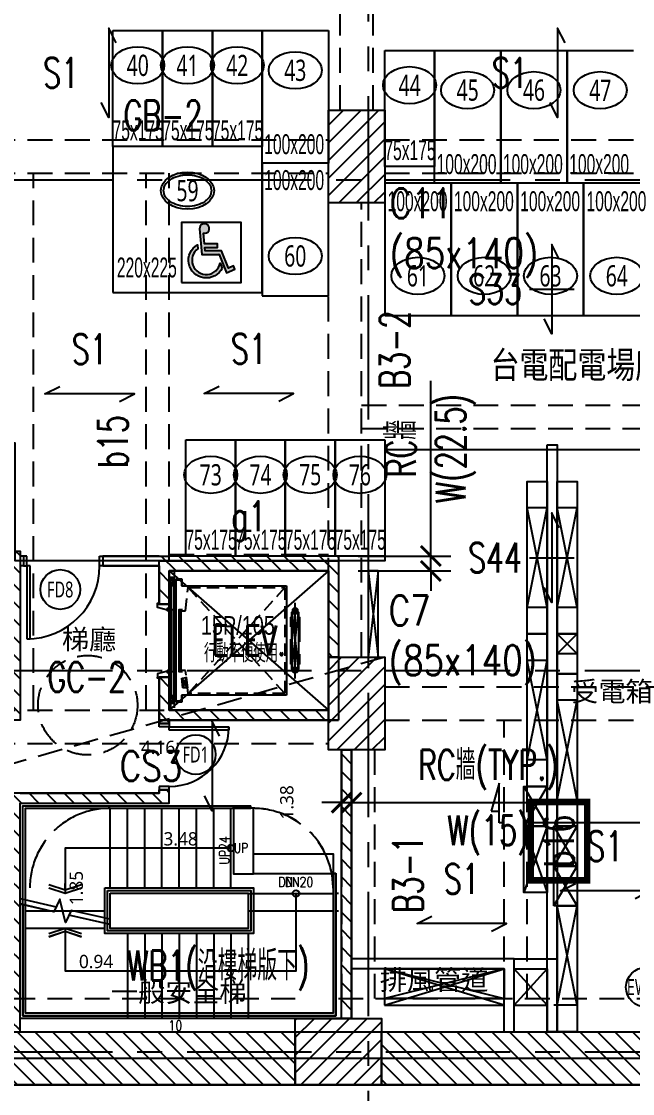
# Model space of a CAD drawing. Header units: millimetres. Extents: x -3377 to 119122, y -22007 to 15479.
# Drawn here: x 29222 to 30144, y 4811 to 6428 of the extents above; entities that cross this region are included whole.
import ezdxf
from ezdxf.enums import TextEntityAlignment as Align

# ---------------------------------------------------------------- set-up
doc = ezdxf.new("R2010")
doc.units = ezdxf.units.MM
doc.header["$LTSCALE"] = 150
doc.header["$MEASUREMENT"] = 0
for name, pattern in [('CENTER', [2, 1.25, -0.25, 0.25, -0.25]), ('CONTINOUS', [0]), ('DIVIDE2', [15.875, 6.35, -3.175, 0, -3.175, 0, -3.175]), ('DOT', [0.25, 0, -0.25]), ('HIDDEN', [0.375, 0.25, -0.125]), ('HIDDEN2', [0.1875, 0.125, -0.0625]), ('HIDDENX2', [0.75, 0.5, -0.25]), ('PHANTOM2', [31.75, 15.875, -3.175, 3.175, -3.175, 3.175, -3.175])]:
    doc.linetypes.add(name, pattern=pattern)
doc.layers.get('0').update_dxf_attribs({"plot": 0})
for name, color, linetype, plot in [('AREA', 3, 'Continuous', False), ('OPEN-TAG', 4, 'Continuous', False), ('S-ARCH', 252, 'Continuous', False), ('機電', 11, 'Continuous', False)]:
    doc.layers.add(name, color=color, linetype=linetype, plot=plot)
for name, color, linetype in [('BEAM', 251, 'DOT'), ('CENTER', 1, 'CENTER'), ('COL', 1, 'Continuous'), ('DIM1', 7, 'Continuous'), ('E-TXT', 7, 'Continuous'), ('HIDDEN', 2, 'HIDDEN'), ('OPEN', 4, 'Continuous'), ('OTHER', 4, 'Continuous'), ('PARK', 4, 'Continuous'), ('PARK-MOT', 5, 'Continuous'), ('S-COL', 7, 'Continuous'), ('S-COLB', 4, 'HIDDEN'), ('S-CONC', 7, 'Continuous'), ('S-CONCWALL', 30, 'Continuous'), ('S-DIM', 2, 'Continuous'), ('S-GRID', 1, 'CENTER'), ('S-HATCH-COL', 13, 'Continuous'), ('S-HATCH-CONC', 124, 'Continuous'), ('S-HATCH-CONCWALL', 161, 'Continuous'), ('S-OPEN', 13, 'Continuous'), ('S-RCBMB', 3, 'HIDDEN'), ('S-RCBMG', 2, 'HIDDEN'), ('S-SLAB', 5, 'Continuous'), ('S-SLABT', 2, 'Continuous'), ('S-STAIR', 1, 'Continuous'), ('S-TEXT', 2, 'Continuous'), ('S-TEXTB', 3, 'Continuous'), ('S-TEXTC', 3, 'Continuous'), ('S-TEXTG', 2, 'Continuous'), ('STAIR', 4, 'Continuous'), ('STAIR3', 7, 'Continuous'), ('SYM', 3, 'Continuous'), ('TEXT', 2, 'Continuous'), ('WALL', 2, 'Continuous'), ('標註', 2, 'Continuous')]:
    doc.layers.add(name, color=color, linetype=linetype)
doc.layers.add('S-CLOUD_2022-0711', color=10, linetype='Continuous', lineweight=0)
doc.layers.add('text-3', color=3, linetype='Continuous', lineweight=13)
doc.styles.add('3E', font='simplex.shx', dxfattribs={"width": 0.8, "height": 45, "bigfont": 'dayus.shx'})
doc.styles.add('C1', font='', dxfattribs={"bigfont": 'japanese.shx'})
doc.styles.add('CHINA', font='romans.shx', dxfattribs={"width": 0.8, "bigfont": 'china.shx'})
doc.styles.add('CHINESET', font='c2.shx', dxfattribs={"bigfont": 'china.shx'})
doc.styles.add('CS4', font='romans.shx', dxfattribs={"width": 0.7, "height": 45, "bigfont": 'lsp.shx'})
doc.styles.add('HH', font='')
doc.styles.add('新細明體', font='')
doc.styles.get('C1').set_extended_font_data('微軟正黑體')
doc.styles.get('HH').set_extended_font_data('Microsoft JhengHei')
doc.styles.get('新細明體').set_extended_font_data('PMingLiU')
doc.dimstyles.new('DIM150', dxfattribs={"dimscale": 15, "dimtxt": 3, "dimasz": 2, "dimexe": 2, "dimexo": 2, "dimgap": 1, "dimtad": 1, "dimdec": 1, "dimdsep": 46, "dimtxsty": 'CS4', "dimblk1": 'ARCHTICK', "dimblk2": 'ARCHTICK', "dimsah": 1, "dimcen": 2, "dimdle": 2, "dimadec": 0, "dimazin": 0, "dimtfac": 1, "dimtdec": 1, "dimtmove": 0, "dimatfit": 3, "dimldrblk": 'TAA', "dimfxl": 0, "dimtolj": 1, "dimarcsym": 0})

# ---------------------------------------------------------------- blocks, each defined once
blk = doc.blocks.new('LINE')
at = {"layer": 'S-GRID'}
for points in [[(-6585.87, -244.9), (-6585.87, -3085.91)], [(-11059.11, -1570.91), (-4810.87, -1570.91)], [(-11059.11, -2310.91), (-4810.87, -2310.91)], [(-11059.11, -2885.91), (-4810.87, -2885.91)]]:
    blk.add_lwpolyline(points, dxfattribs=at)
blk = doc.blocks.new('CONC')
for points in [[(-7350.9, -2855.9), (-6695.9, -2855.9), (-6695.9, -2935.9), (-7350.9, -2935.9)], [(-6565.9, -2855.9), (-5610.9, -2855.9), (-5610.9, -2935.9), (-6565.9, -2935.9)]]:
    blk.add_lwpolyline(points, close=True)
blk = doc.blocks.new('WALL(B1F)')
for points in [[(-7395.9, -2290.9), (-7395.9, -2130.9), (-7110.9, -2130.9), (-7110.9, -2385.9), (-7380.9, -2385.9), (-7380.9, -2370.9), (-7125.9, -2370.9), (-7125.9, -2145.9), (-7380.9, -2145.9), (-7380.9, -2290.9), (-7395.9, -2290.9)], [(-6645.9, -2290.9), (-6645.9, -2160.9), (-6885.9, -2160.9), (-6885.9, -2210.9), (-6900.9, -2210.9), (-6900.9, -2145.9), (-6630.9, -2145.9), (-6630.9, -2290.9), (-6645.9, -2290.9)], [(-6645.9, -2385.9), (-6885.9, -2385.9), (-6885.9, -2390.9), (-6900.9, -2390.9), (-6900.9, -2320.9), (-6885.9, -2320.9), (-6885.9, -2370.9), (-6645.9, -2370.9), (-6645.9, -2385.9)], [(-6885.9, -2490.9), (-6900.9, -2490.9), (-6900.9, -2495.9), (-7125.9, -2495.9), (-7125.9, -2855.9), (-7110.9, -2855.9), (-7110.9, -2510.9), (-6885.9, -2510.9), (-6885.9, -2490.9)]]:
    blk.add_lwpolyline(points)
blk.add_lwpolyline([(-6610.9, -2835.9), (-6625.9, -2835.9), (-6625.9, -2430.9), (-6610.9, -2430.9)], close=True)
blk = doc.blocks.new('_ARCHTICK')
at = {"color": 0, "linetype": 'ByBlock', "const_width": 0.15}
blk.add_lwpolyline([(-0.5, -0.5), (0.5, 0.5)], dxfattribs=at)
blk = doc.blocks.new('*D119')
at = {"layer": 'DEFPOINTS', "color": 0, "transparency": 16777216}
for p in [(29700.3, 5621.7), (29839.8, 5621.7), (29700.3, 5599.2)]:
    blk.add_point(p, dxfattribs=at)
at = {"layer": 'S-DIM', "color": 0, "lineweight": -2, "transparency": 16777216}
for p, q in [((29839.8, 5621.7), (29839.8, 5885.7)), ((29730.3, 5621.7), (29869.8, 5621.7)), ((29839.8, 5599.2), (29839.8, 5621.7)), ((29730.3, 5599.2), (29869.8, 5599.2)), ((29839.8, 5599.2), (29839.8, 5569.2))]:
    blk.add_line(p, q, dxfattribs=at)
at = {"layer": 'S-DIM', "color": 0, "lineweight": -2, "transparency": 16777216, "xscale": 30, "yscale": 30, "zscale": 30}
for p, rotation in [((29839.8, 5621.7), 270), ((29839.8, 5599.2), 90)]:
    blk.add_blockref('_ARCHTICK', p, dxfattribs=dict(at, rotation=rotation))
at = {"layer": 'S-DIM', "color": 0, "transparency": 16777216, "insert": (29839.8, 5783.7), "char_height": 45, "attachment_point": 5, "rotation": 90, "style": 'CS4'}
blk.add_mtext('\\A1;RC牆\\PW(22.5)', dxfattribs=at)
blk = doc.blocks.new('TAA')
at = {"linetype": 'Continuous'}
blk.add_line((0, 0), (-1.663, 0), dxfattribs=at)
blk.add_solid([(-1.5, -0.25), (-1.5, 0.25), (0, 0)], dxfattribs=at)
blk = doc.blocks.new('*D121')
at = {"layer": 'DEFPOINTS', "color": 0, "transparency": 16777216}
for p in [(29705.3, 5329.2), (29720.3, 5329.2), (29720.3, 5249.9)]:
    blk.add_point(p, dxfattribs=at)
at = {"layer": 'S-DIM', "color": 0, "lineweight": -2, "transparency": 16777216}
for p, q in [((29705.3, 5299.2), (29705.3, 5219.9)), ((29720.3, 5299.2), (29720.3, 5219.9)), ((29705.3, 5249.9), (29675.3, 5249.9)), ((29705.3, 5249.9), (29720.3, 5249.9)), ((29720.3, 5249.9), (30056.6, 5249.9))]:
    blk.add_line(p, q, dxfattribs=at)
at = {"layer": 'S-DIM', "color": 0, "lineweight": -2, "transparency": 16777216, "xscale": 30, "yscale": 30, "zscale": 30}
blk.add_blockref('_ARCHTICK', (29705.3, 5249.9), dxfattribs=at)
at = {"layer": 'S-DIM', "color": 0, "lineweight": -2, "transparency": 16777216, "xscale": 30, "yscale": 30, "zscale": 30, "rotation": 180}
blk.add_blockref('_ARCHTICK', (29720.3, 5249.9), dxfattribs=at)
at = {"layer": 'S-DIM', "color": 0, "transparency": 16777216, "char_height": 45, "attachment_point": 5, "style": 'CS4'}
for s, insert in [('\\A1;RC牆(TYP.)', (29926.7, 5299.2)), ('\\A1;W(15)', (29926.7, 5200.6))]:
    blk.add_mtext(s, dxfattribs=dict(at, insert=insert))
blk = doc.blocks.new('COL(B1F)')
for points in [[(-6645.9, -1465.9), (-6560.9, -1465.9), (-6560.9, -1605.9), (-6645.9, -1605.9)], [(-6645.9, -2290.9), (-6560.9, -2290.9), (-6560.9, -2430.9), (-6645.9, -2430.9)], [(-6695.9, -2835.9), (-6565.9, -2835.9), (-6565.9, -2935.9), (-6695.9, -2935.9)]]:
    blk.add_lwpolyline(points, close=True)
blk = doc.blocks.new('COL(B4F-B2F)')
for points in [[(-6645.9, -1465.9), (-6560.9, -1465.9), (-6560.9, -1605.9), (-6645.9, -1605.9)], [(-6645.9, -2290.9), (-6560.9, -2290.9), (-6560.9, -2430.9), (-6645.9, -2430.9)], [(-6695.9, -2835.9), (-6565.9, -2835.9), (-6565.9, -2935.9), (-6695.9, -2935.9)]]:
    blk.add_lwpolyline(points, close=True)
blk = doc.blocks.new('DwFm')
at = {"layer": 'DEFPOINTS', "color": 252, "linetype": 'HIDDEN'}
blk.add_lwpolyline([(-6560.9, -2290.9), (-12110.4, -3880.1)], dxfattribs=at)
blk = doc.blocks.new('A$C0BB450A7')
at = {"layer": 'PARK-MOT'}
h = blk.add_hatch(color=252, dxfattribs=at)
h.paths.add_polyline_path([(-279.213, 645.836), (-279.2, 645.693), (-275.715, 607.356), (-250.036, 607.356), (-249.856, 607.356), (-249.79, 607.189), (-238.783, 579.509), (-226.068, 584.958), (-228.025, 589.88), (-235.872, 586.517), (-246.264, 612.65), (-270.88, 612.65), (-271.361, 617.944), (-252.416, 617.944), (-252.416, 623.238), (-271.843, 623.238), (-273.298, 639.244, 2.96527925)])
h.paths.add_polyline_path([(-282.354, 621.913, 1.35764555), (-245.103, 586.807), (-248.097, 594.335, -1.46380793), (-281.814, 615.978)])
at = {"color": 252, "ltscale": 10}
for p, q in [((-323.15, 108.003), (-323.15, 120.003)), ((-323.15, -57.997), (-323.15, -79.997))]:
    blk.add_line(p, q, dxfattribs=at)
at = {"color": 252, "linetype": 'HIDDEN2'}
for p, q in [((-150.5, 105.003), (-296.5, -54.997)), ((-150.5, -54.997), (-296.5, 105.003))]:
    blk.add_line(p, q, dxfattribs=at)
at = {"color": 252}
for p, q in [((-0.133, -469.997), (-0.133, -524.997)), ((-0.133, -524.997), (180, -469.997)), ((180, -524.997), (-0.133, -469.997)), ((245, -524.997), (194.999, -469.997)), ((194.999, -524.997), (245, -469.997)), ((-0.133, -524.997), (180, -524.997)), ((194.999, -524.997), (245, -524.997)), ((-60, -544.997), (-550, -544.997))]:
    blk.add_line(p, q, dxfattribs=at)
at = {"color": 252, "linetype": 'DIVIDE2'}
for points in [[(-323.97, -25.19), (-323.97, -67.497), (-317.97, -67.497), (-317.97, 117.503), (-323.97, 117.503), (-323.97, 75.196)], [(-305.9, -57.497), (-305.9, -67.897), (-314.5, -67.897), (-314.5, 117.903), (-305.9, 117.903), (-305.9, 107.503)]]:
    blk.add_lwpolyline(points, dxfattribs=at)
at = {"color": 252, "ltscale": 10}
for points in [[(-319.47, 108.003), (-319.47, 120.003), (-323.47, 120.003), (-323.47, 108.003)], [(-307, -21.497), (-307, 71.503), (-310.8, 71.503), (-310.8, -21.497)], [(-319.47, -57.997), (-319.47, -69.997), (-323.47, -69.997), (-323.47, -57.997)]]:
    blk.add_lwpolyline(points, close=True, dxfattribs=at)
at = {"color": 252, "linetype": 'PHANTOM2'}
blk.add_lwpolyline([(-314.5, 25.003), (-314.5, 116.503), (-306.5, 116.503), (-306.5, 107.503), (-148, 107.503), (-148, -57.497), (-306.5, -57.497), (-306.5, -66.497), (-314.5, -66.497), (-314.5, 25.003)], dxfattribs=at)
blk.add_lwpolyline([(-317.5, -62.497), (-317.5, 112.503), (-322.8, 112.503), (-322.8, -62.497)], close=True, dxfattribs=at)
at = {"color": 252, "linetype": 'HIDDEN2'}
for points in [[(-306.5, 73.003), (-306.5, 70.003), (-300.5, 70.003), (-296.5, 105.003), (-150.5, 105.003), (-150.5, -54.997), (-296.5, -54.997), (-300.5, -19.997), (-306.5, -19.997), (-306.5, -22.997)], [(-304.544, -46.386), (-298.084, -45.665), (-306.209, -31.479), (-298.084, -45.665), (-304.544, -46.386), (-306.209, -31.479), (-299.749, -30.757), (-298.084, -45.665), (-299.749, -30.757), (-304.544, -46.386)], [(-299.749, -30.757), (-299.833, -30.012), (-299.336, -29.957), (-297.504, -46.355), (-298.001, -46.41), (-298.084, -45.665)]]:
    blk.add_lwpolyline(points, dxfattribs=at)
at = {"color": 252, "ltscale": 10}
for points in [[(-325, 81.503), (-325, 80.003), (-323.8, 74.403), (-322.8, 74.403), (-322.8, 70.003), (-327.8, 70.003), (-327.8, 73.903), (-327.8, 71.003), (-343, 75.003), (-343, 81.503), (-343, 80.003), (-340, 80.003), (-340, 81.503), (-340, 80.003), (-325, 80.003)], [(-317.2, 25.003), (-317.2, 26.803), (-318.3, 26.803), (-318.3, 71.503), (-322.3, 71.503), (-322.3, -21.497), (-318.3, -21.497), (-318.3, 23.203), (-317.2, 23.203), (-317.2, 25.003)], [(-130, 68.003), (-140, 68.003), (-130, -17.997), (-140, 68.003), (-130, 68.003), (-130, -17.997), (-140, -17.997), (-140, 68.003), (-140, -17.997), (-130, 68.003)], [(-325, -31.497), (-325, -29.997), (-323.8, -24.397), (-322.8, -24.397), (-322.8, -19.997), (-327.8, -19.997), (-327.8, -23.897), (-327.8, -20.997), (-343, -24.997), (-343, -31.497), (-343, -29.997), (-340, -29.997), (-340, -31.497), (-340, -29.997), (-325, -29.997)]]:
    blk.add_lwpolyline(points, dxfattribs=at)
for points in [[(-139, 68.453), (-131, 68.453), (-131, 71.803), (-132.5, 73.303), (-133.9, 73.303), (-133.9, 69.703, -0.41421356), (-134.1, 69.503), (-135.9, 69.503, -0.41421356), (-136.1, 69.703), (-136.1, 73.303), (-137.5, 73.303), (-139, 71.803), (-139, 68.003), (-131, 68.003), (-131, 68.453)], [(-139, -18.447), (-131, -18.447), (-131, -21.797), (-132.5, -23.297), (-133.9, -23.297), (-133.9, -19.697, 0.41421356), (-134.1, -19.497), (-135.9, -19.497, 0.41421356), (-136.1, -19.697), (-136.1, -23.297), (-137.5, -23.297), (-139, -21.797), (-139, -17.997), (-131, -17.997), (-131, -18.447)]]:
    blk.add_lwpolyline(points, format="xyb", dxfattribs=at)
for centre in [(-321.67, 116.503), (-321.67, 116.503), (-321.67, 111.503), (-321.67, 111.503), (-321.67, -61.497), (-321.67, -61.497), (-321.67, -66.497), (-321.67, -66.497)]:
    blk.add_circle(centre, 0.425, dxfattribs=at)
at = {"color": 252, "linetype": 'HIDDENX2'}
for centre, radius, start, end in [((-415.286, -347.989), 120, 89.386051, 179.89345), ((-198.547, -348.543), 120.547, 359.955583, 89.739857)]:
    blk.add_arc(centre, radius, start, end, dxfattribs=at)
at = {"layer": 'AREA', "color": 252}
blk.add_lwpolyline([(-910, 1305.003), (-2160.23, 1305.003, 1.44432555), (-2878.352, -604.997), (-1801.214, -604.997), (1040, -604.997), (1040, 70.003), (1560, 70.003), (1560, 710.003), (1040, 710.003), (1040, 1305.003), (5, 1305.003), (5, 1335.003), (-910, 1335.003)], format="xyb", close=True, dxfattribs=at)
blk.add_lwpolyline([(1560, 357.503), (977.5, 357.503), (977.5, 312.503), (450, 312.503), (0, 312.503), (0, 152.503), (0, 145.003), (-557.5, 145.003), (-557.5, 322.503), (-1197.5, 322.503), (-1197.5, -132.497), (-1385.5, -132.497), (-1385.5, -604.997), (1040, -604.997), (1040, 70.003), (1560, 70.003)], close=True, dxfattribs=at)
at = {"layer": 'BEAM', "color": 252, "linetype": 'HIDDEN'}
blk.add_line((-317.5, 130.003), (-317.5, -79.997), dxfattribs=at)
at = {"layer": 'CENTER', "color": 252}
blk.add_line((-135, -32.074), (-135, 82.08), dxfattribs=at)
at = {"layer": 'COL', "color": 252}
for points in [[(-85, 825.003), (0, 825.003), (0, 685.003), (-85, 685.003)], [(-85, 0), (0, 0), (0, -139.997), (-85, -139.997)], [(-135, -544.997), (-5, -544.997), (-5, -644.997), (-135, -644.997)]]:
    blk.add_lwpolyline(points, close=True, dxfattribs=at)
at = {"layer": 'DIM1', "color": 252, "linetype": 'HIDDEN'}
blk.add_circle((-447.982, -72.544), 75, dxfattribs=at)
at = {"layer": 'HIDDEN', "color": 252}
blk.add_lwpolyline([(-128.5, 60.503), (-128.5, -10.497, -0.41421356), (-129, -10.997), (-130.448, -10.997, 0.38531359), (-130.945, -11.447), (-131.405, -16.047, -0.38531359), (-131.902, -16.497), (-138.098, -16.497, -0.38531359), (-138.595, -16.047), (-139.055, -11.447, 0.38531359), (-139.552, -10.997), (-141, -10.997, -0.41421356), (-141.5, -10.497), (-141.5, 60.503, -0.41421356), (-141, 61.003), (-139.552, 61.003, 0.38531359), (-139.055, 61.453), (-138.595, 66.053, -0.38531359), (-138.098, 66.503), (-131.902, 66.503, -0.38531359), (-131.405, 66.053), (-130.945, 61.453, 0.38531359), (-130.448, 61.003), (-129, 61.003, -0.41421356), (-128.5, 60.503, -1)], format="xyb", dxfattribs=at)
at = {"layer": 'OPEN', "color": 252, "linetype": 'Continuous'}
for p, q in [((-540, 152.503), (-545, 152.503)), ((-540, 137.503), (-540, 152.503)), ((-430, 137.503), (-430, 152.503)), ((-430, 152.503), (-425, 152.503)), ((-545, 137.503), (-540, 137.503)), ((-540, 137.503), (-540, 27.503)), ((-535, 137.503), (-540, 137.503)), ((-535, 27.503), (-535, 137.503)), ((-425, 137.503), (-430, 137.503)), ((-540, 27.503), (-535, 27.503)), ((-340, -104.997), (-340, -99.997)), ((-325, -104.997), (-340, -104.997)), ((-325, -99.997), (-325, -104.997)), ((-325, -104.997), (-235, -104.997)), ((-325, -109.997), (-325, -104.997)), ((-235, -109.997), (-325, -109.997)), ((-235, -104.997), (-235, -109.997)), ((-325, -194.997), (-340, -194.997)), ((-340, -194.997), (-340, -199.997)), ((-325, -199.997), (-325, -194.997))]:
    blk.add_line(p, q, dxfattribs=at)
for centre, radius in [((-540, 137.503), 110), ((-325, -104.997), 90)]:
    blk.add_arc(centre, radius, 270, 0, dxfattribs=at)
at = {"layer": 'OPEN-TAG', "color": 252}
for centre in [(-489.419, 101.995), (-285.048, -146.928), (393.823, -497.816)]:
    blk.add_circle(centre, 30, dxfattribs=at)
at = {"layer": 'OTHER', "color": 252}
for p, q in [((-550, -363.797), (-495.499, -376.744)), ((-414, -403.349), (-476.386, -389.262))]:
    blk.add_line(p, q, dxfattribs=at)
blk.add_lwpolyline([(-414, -395.148), (-472.868, -381.854), (-481.663, -400.372), (-490.222, -364.994), (-499.017, -384.151), (-550, -371.999)], dxfattribs=at)
at = {"layer": 'PARK', "color": 252, "linetype": 'Continuous'}
for p, q in [((-410, 945.003), (-335, 945.003)), ((-410, 770.003), (-410, 945.003)), ((-335, 945.003), (-335, 770.003)), ((-335, 945.003), (-260, 945.003)), ((-335, 770.003), (-335, 945.003)), ((-260, 945.003), (-260, 770.003)), ((-260, 945.003), (-185, 945.003)), ((-260, 770.003), (-260, 945.003)), ((-185, 945.003), (-185, 770.003)), ((-185, 945.003), (-85, 945.003)), ((-185, 745.003), (-185, 945.003)), ((-85, 945.003), (-85, 745.003)), ((0, 915.003), (75, 915.003)), ((0, 740.003), (0, 915.003)), ((75, 915.003), (75, 740.003)), ((75, 915.003), (175, 915.003)), ((75, 715.003), (75, 915.003)), ((175, 915.003), (275, 915.003)), ((175, 715.003), (175, 915.003)), ((175, 915.003), (175, 715.003)), ((275, 915.003), (275, 715.003)), ((275, 915.003), (375, 915.003)), ((275, 715.003), (275, 915.003)), ((-335, 770.003), (-410, 770.003)), ((-260, 770.003), (-335, 770.003)), ((-185, 770.003), (-260, 770.003)), ((-85, 745.003), (-185, 745.003)), ((-185, 745.003), (-185, 545.003)), ((-85, 745.003), (-185, 745.003)), ((-85, 545.003), (-85, 745.003)), ((75, 740.003), (0, 740.003)), ((100, 715.003), (0, 715.003)), ((0, 715.003), (0, 515.003)), ((175, 715.003), (75, 715.003)), ((100, 515.003), (100, 715.003)), ((200, 715.003), (100, 715.003)), ((100, 715.003), (100, 515.003)), ((275, 715.003), (175, 715.003)), ((300, 715.003), (200, 715.003)), ((200, 715.003), (200, 515.003)), ((200, 515.003), (200, 715.003)), ((375, 715.003), (275, 715.003)), ((300, 515.003), (300, 715.003)), ((400, 715.003), (300, 715.003)), ((300, 715.003), (300, 515.003)), ((-185, 545.003), (-85, 545.003)), ((0, 515.003), (100, 515.003)), ((100, 515.003), (200, 515.003)), ((200, 515.003), (300, 515.003)), ((300, 515.003), (400, 515.003)), ((-300, 327.503), (-225, 327.503)), ((-300, 152.503), (-300, 327.503)), ((-225, 327.503), (-225, 152.503)), ((-225, 327.503), (-150, 327.503)), ((-225, 152.503), (-225, 327.503)), ((-150, 327.503), (-75, 327.503)), ((-150, 152.503), (-150, 327.503)), ((-150, 327.503), (-150, 152.503)), ((-75, 327.503), (-75, 152.503)), ((-75, 327.503), (0, 327.503)), ((-75, 152.503), (-75, 327.503)), ((0, 327.503), (0, 152.503)), ((-225, 152.503), (-300, 152.503)), ((-150, 152.503), (-225, 152.503)), ((-75, 152.503), (-150, 152.503)), ((0, 152.503), (-75, 152.503))]:
    blk.add_line(p, q, dxfattribs=at)
at = {"layer": 'PARK', "color": 252}
for centre in [(-372.5, 892.503), (-297.5, 892.503), (-222.5, 892.503), (-135, 885.003), (37.5, 862.503), (125, 855.003), (225, 855.003), (325, 855.003), (-297.5, 703.538), (-135, 605.003), (50, 575.003), (150, 575.003), (250, 575.003), (350, 575.003), (-262.5, 275.003), (-187.5, 275.003), (-112.5, 275.003), (-37.5, 275.003)]:
    blk.add_ellipse(centre, major_axis=(-40, 0), ratio=0.7, dxfattribs=at)
blk.add_open_spline([(-333.5, 703.538), (-333.5, 702.081), (-333.294, 700.61), (-332.467, 697.708), (-331.841, 696.258), (-330.17, 693.439), (-329.117, 692.055), (-326.602, 689.421), (-325.137, 688.169), (-320.173, 684.694), (-316.17, 682.809), (-307.216, 680.213), (-302.389, 679.538), (-292.608, 679.538), (-287.782, 680.214), (-278.826, 682.811), (-274.823, 684.696), (-269.856, 688.174), (-268.391, 689.427), (-265.872, 692.068), (-264.818, 693.455), (-263.148, 696.281), (-262.523, 697.734), (-261.703, 700.629), (-261.499, 702.095), (-261.501, 705), (-261.707, 706.471), (-262.533, 709.368), (-263.159, 710.818), (-264.83, 713.638), (-265.883, 715.021), (-268.398, 717.656), (-269.863, 718.908), (-274.827, 722.382), (-278.83, 724.267), (-287.784, 726.863), (-292.611, 727.538), (-302.392, 727.538), (-307.218, 726.863), (-316.174, 724.266), (-320.177, 722.38), (-325.144, 718.903), (-326.609, 717.649), (-329.128, 715.009), (-330.182, 713.622), (-331.852, 710.795), (-332.477, 709.342), (-333.297, 706.448), (-333.5, 704.986), (-333.5, 703.538)], degree=3, knots=[0, 0, 0, 0, 0.99342814, 0.99998437, 1.98758353, 1.9923148, 2.98235029, 2.98448191, 3.97731522, 3.97820049, 5.97464888, 5.97506575, 7.97088993, 7.97131592, 9.96713097, 9.96754779, 11.96446463, 11.96534869, 12.95942956, 12.96155705, 13.95419632, 13.95891699, 14.94835171, 14.95492357, 15.94177985, 15.94470452, 16.93520799, 16.9417739, 17.92936338, 17.93409468, 18.92413014, 18.92626176, 19.91909508, 19.91998034, 21.91642873, 21.9168456, 23.91266978, 23.91309577, 25.90891082, 25.90932764, 27.90624448, 27.90712854, 28.90120941, 28.9033369, 29.89597618, 29.90069685, 30.89013157, 30.89670343, 31.8835597, 31.8835597, 31.8835597, 31.8835597], dxfattribs=at)
at = {"layer": 'PARK-MOT', "color": 252}
for points in [[(-410, 550.003), (-185, 550.003), (-185, 770.003), (-410, 770.003)], [(-306.5, 565.003), (-216.5, 565.003), (-216.5, 655.419), (-306.5, 655.419)]]:
    blk.add_lwpolyline(points, close=True, dxfattribs=at)
blk.add_lwpolyline([(-279.213, 645.836), (-275.715, 607.356), (-249.856, 607.356), (-238.783, 579.509), (-226.068, 584.958), (-228.025, 589.88), (-235.872, 586.517), (-246.264, 612.65), (-270.88, 612.65), (-271.361, 617.944), (-252.416, 617.944), (-252.416, 623.238), (-271.843, 623.238), (-273.298, 639.244, 3.01403795), (-279.2, 645.693)], format="xyb", dxfattribs=at)
blk.add_lwpolyline([(-245.103, 586.807, -1.35764555), (-282.354, 621.913), (-281.814, 615.978, 1.46380793), (-248.097, 594.335)], format="xyb", close=True, dxfattribs=at)
blk.add_arc((-250.036, 607.091), 0.265, 21.685777, 90, dxfattribs=at)
at = {"layer": 'STAIR', "color": 252, "linetype": 'CONTINOUS'}
for p, q in [((-228, -227.996), (-228, -223.996)), ((-414, -347.997), (-414, -227.996)), ((-388, -347.997), (-388, -227.996)), ((-362, -347.997), (-362, -227.996)), ((-336, -347.997), (-336, -227.996)), ((-310, -347.997), (-310, -227.996)), ((-284, -347.997), (-284, -227.996)), ((-258, -347.997), (-258, -227.996)), ((-206, -356.636), (-78, -356.636)), ((-206, -382.636), (-78, -382.636)), ((-388, -416.996), (-388, -544.997)), ((-362, -416.996), (-362, -544.997)), ((-336, -416.996), (-336, -544.997)), ((-310, -416.996), (-310, -544.997)), ((-284, -416.996), (-284, -544.997)), ((-258, -416.996), (-258, -544.997)), ((-232, -416.996), (-232, -544.997)), ((-206, -416.996), (-206, -544.997))]:
    blk.add_line(p, q, dxfattribs=at)
for points in [[(-74, -326.636), (-74, -540.997), (-546, -540.997), (-546, -223.996), (-228, -223.996)], [(-78, -326.636), (-78, -536.997), (-542, -536.997), (-542, -227.996), (-228, -227.996)], [(-228, -227.996), (-228, -326.636), (-198, -326.636), (-198, -227.997), (-228, -227.997)], [(-422, -382.996), (-542, -382.996)], [(-422, -408.996), (-542, -408.996)]]:
    blk.add_lwpolyline(points, dxfattribs=at)
for points in [[(-198, -326.636), (-198, -296.636), (-78, -296.636), (-78, -326.636)], [(-422, -347.997), (-198, -347.997), (-198, -416.996), (-422, -416.996)], [(-418, -351.997), (-202, -351.997), (-202, -412.996), (-418, -412.996)], [(-414, -355.997), (-206, -355.997), (-206, -408.996), (-414, -408.996)]]:
    blk.add_lwpolyline(points, close=True, dxfattribs=at)
at = {"layer": 'STAIR3', "color": 252}
for p, q in [((-482, -351.357), (-482, -341.357)), ((-482, -413.996), (-482, -423.996))]:
    blk.add_line(p, q, dxfattribs=at)
for points in [[(-258, -287.997), (-482, -287.997), (-482, -356.357)], [(-457.207, -343.301), (-482, -351.357), (-506.793, -343.301)], [(-457.207, -348.301), (-482, -356.357), (-506.793, -348.301)], [(-482, -408.996), (-482, -472.997), (-133.817, -472.997), (-133.817, -356.636)], [(-457.207, -417.052), (-482, -408.996), (-506.793, -417.052)], [(-457.207, -422.052), (-482, -413.996), (-506.793, -422.052)]]:
    blk.add_lwpolyline(points, dxfattribs=at)
at = {"layer": 'SYM', "color": 252}
for p, q in [((172.575, -190.055), (160.575, -232.055)), ((172.575, -250.055), (172.575, -190.055)), ((160.575, -232.055), (172.575, -232.055))]:
    blk.add_line(p, q, dxfattribs=at)
at = {"layer": 'SYM', "color": 252, "linetype": 'CENTER'}
blk.add_line((1901.743, -250.055), (172.575, -250.055), dxfattribs=at)
at = {"layer": 'text-3', "color": 252}
blk.add_line((-78, -326.636), (-74, -326.636), dxfattribs=at)
at = {"layer": 'WALL', "color": 252}
for p, q in [((-545, 152.503), (-550, 152.503)), ((-545, 152.503), (-545, 137.503)), ((-340, 152.503), (-425, 152.503)), ((-425, 152.503), (-425, 137.503)), ((-425, 152.503), (-325, 152.503)), ((-70, 152.503), (-325, 152.503)), ((-325, 152.503), (-325, 152.503)), ((-70, 152.503), (-70, -94.997)), ((-545, 137.503), (-550, 137.503)), ((-340, 137.503), (-425, 137.503)), ((-425, 137.503), (-340, 137.503)), ((-340, 137.503), (-340, 80.003)), ((-325, 80.003), (-325, 130.003)), ((-85, 130.003), (-325, 130.003)), ((-85, 130.003), (-85, -79.997)), ((-340, 80.003), (-325, 80.003)), ((-325, -29.997), (-340, -29.997)), ((-340, -29.997), (-340, -94.997)), ((-325, -79.997), (-325, -29.997)), ((-340, -64.997), (-340, -94.997)), ((-325, -64.997), (-325, -79.997)), ((-85, -79.997), (-325, -79.997)), ((-340, -94.997), (-70, -94.997)), ((-70, -94.997), (-340, -94.997)), ((-340, -99.997), (-340, -94.997)), ((-325, -99.997), (-325, -94.997)), ((-340, -99.997), (-325, -99.997)), ((-64.999, -544.997), (-64.999, -139.997)), ((-49.999, -544.997), (-49.999, -139.997)), ((-550, -204.997), (-340, -204.997)), ((-340, -204.997), (-340, -199.997)), ((-340, -199.997), (-325, -199.997)), ((-325, -219.997), (-325, -199.997)), ((-550, -219.997), (-325, -219.997))]:
    blk.add_line(p, q, dxfattribs=at)
for points in [[(-950, 1345.003), (-2145.345, 1345.003, 1.43402765), (-2878.352, -644.997), (-1801.214, -644.997), (1080, -644.997), (1080, 30.003), (1600, 30.003), (1600, 750.003), (1080, 750.003), (1080, 1345.003), (45, 1345.003), (45, 1375.003), (-950, 1375.003)], [(-870, 1265.003), (-2175.43, 1265.003, 1.45534409), (-2878.352, -564.997), (-1801.214, -564.997), (1000, -564.997), (1000, 110.003), (1520, 110.003), (1520, 670.003), (1000, 670.003), (1000, 1265.003), (-35, 1265.003), (-35, 1295.003), (-870, 1295.003)]]:
    blk.add_lwpolyline(points, format="xyb", close=True, dxfattribs=at)
blk.add_lwpolyline([(245, 320.003), (260, 320.003), (260, -564.997), (245, -564.997)], close=True, dxfattribs=at)
for points in [[(195, -564.997), (195, -454.997), (-49.999, -454.997)], [(194.999, -454.997), (260, -454.997), (260, -564.997)], [(180, -564.997), (180, -469.997), (-49.999, -469.997)], [(194.999, -469.997), (245, -469.997), (245, -564.997)]]:
    blk.add_lwpolyline(points, dxfattribs=at)
at = {"layer": '機電', "color": 252}
for p, q in [((215, 75.003), (245, 225.003)), ((245, 75.003), (215, 225.003)), ((260, 75.003), (290, 225.003)), ((290, 75.003), (260, 225.003)), ((260, 5.003), (290, 35.003)), ((290, 5.003), (260, 35.003)), ((215, -154.997), (245, -4.997)), ((245, -154.997), (215, -4.997)), ((260, -214.997), (290, -64.997)), ((290, -214.997), (260, -64.997)), ((245, -194.997), (210, -254.997)), ((210, -194.997), (245, -254.997)), ((245, -254.997), (210, -354.997)), ((210, -254.997), (245, -354.997)), ((255, -314.997), (290, -254.997)), ((290, -314.997), (255, -254.997)), ((255, -374.997), (290, -314.997)), ((290, -374.997), (255, -314.997)), ((260, -524.997), (290, -374.997)), ((290, -524.997), (260, -374.997))]:
    blk.add_line(p, q, dxfattribs=at)
for points in [[(215, 35.003), (215, 265.003), (245, 265.003), (245, 35.003), (215, 35.003)], [(260, 35.003), (260, 265.003), (290, 265.003), (290, 35.003), (260, 35.003)], [(245, 225.003), (215, 225.003)], [(290, 225.003), (260, 225.003)], [(245, 75.003), (215, 75.003)], [(290, 75.003), (260, 75.003)], [(215, -194.997), (215, 35.003), (245, 35.003), (245, -194.997), (215, -194.997)], [(260, -24.997), (260, 35.003), (290, 35.003), (290, -24.997), (260, -24.997)], [(290, 5.003), (260, 5.003)], [(245, -4.997), (215, -4.997)], [(260, -254.997), (260, -24.997), (290, -24.997), (290, -254.997), (260, -254.997)], [(290, -64.997), (260, -64.997)], [(245, -154.997), (215, -154.997)], [(245, -194.997), (245, -254.997), (210, -254.997), (210, -194.997), (245, -194.997)], [(290, -214.997), (260, -214.997)], [(245, -254.997), (245, -354.997), (210, -354.997), (210, -254.997), (245, -254.997)], [(255, -314.997), (255, -254.997), (290, -254.997), (290, -314.997), (255, -314.997)], [(255, -374.997), (255, -314.997), (290, -314.997), (290, -374.997), (255, -374.997)], [(260, -564.997), (260, -374.997), (290, -374.997), (290, -564.997), (260, -564.997)], [(290, -524.997), (255.001, -524.997)]]:
    blk.add_lwpolyline(points, dxfattribs=at)
at = {"layer": 'E-TXT', "color": 252, "style": 'CHINESET'}
for s, width, p in [('15P/105', 0.8, (-165.768, 33.847)), ('行動不便使用', 0.7, (-160.938, -7.742))]:
    blk.add_text(s, height=28, dxfattribs=dict(at, width=width)).set_placement(p, align=Align.RIGHT)
at = {"layer": 'OPEN-TAG', "color": 252, "style": 'C1', "width": 0.7}
for s, p in [('FD8', (-489.553, 101.995)), ('FD1', (-285.183, -146.928)), ('EW1a', (393.689, -497.816))]:
    blk.add_text(s, height=24, dxfattribs=at).set_placement(p, align=Align.MIDDLE)
at = {"layer": 'PARK', "color": 252, "style": 'C1', "width": 0.7}
for s, p in [('40', (-372.5, 892.503)), ('41', (-297.5, 892.503)), ('42', (-222.5, 892.503)), ('43', (-135, 885.003)), ('44', (37.5, 862.503)), ('45', (125, 855.003)), ('46', (225, 855.003)), ('47', (325, 855.003)), ('59', (-297.5, 703.538)), ('60', (-135, 605.003)), ('61', (50, 575.003)), ('62', (150, 575.003)), ('63', (250, 575.003)), ('64', (350, 575.003)), ('73', (-262.5, 275.003)), ('74', (-187.5, 275.003)), ('75', (-112.5, 275.003)), ('76', (-37.5, 275.003))]:
    blk.add_text(s, height=32, dxfattribs=at).set_placement(p, align=Align.MIDDLE)
at = {"layer": 'TEXT', "color": 252}
for s, height, style, p in [('梯廳', 30, 'HH', (-445.987, 11.833)), ('4.16', 20, 'C1', (-341.908, -145.997)), ('3.48', 20, 'C1', (-307.908, -283.997)), ('0.94', 20, 'C1', (-435.414, -468.997)), ('排風管道', 30, 'HH', (74.373, -501.758)), ('一般安全梯', 30, 'HH', (-310.796, -519.89))]:
    blk.add_text(s, height=height, dxfattribs=dict(at, style=style)).set_placement(p, align=Align.CENTER)
at = {"layer": 'TEXT', "color": 252, "style": 'HH'}
blk.add_text('受電箱', height=30, dxfattribs=at).set_placement((281.382, -66.843))
at = {"layer": 'TEXT', "color": 252, "style": 'C1'}
for s, p in [('1.38', (-137.817, -218.997)), ('1.85', (-455.29, -348.17))]:
    blk.add_text(s, height=20, rotation=90, dxfattribs=at).set_placement(p, align=Align.CENTER)
at = {"layer": 'TEXT', "color": 252, "style": 'CHINA', "width": 0.8}
blk.add_text('UP24', height=15, rotation=90, dxfattribs=at).set_placement((-234.259, -312.743))
for s, p in [('DN20', (-150.584, -346.585)), ('10', (-326.041, -563.084))]:
    blk.add_text(s, height=15, dxfattribs=at).set_placement(p)
at = {"layer": '標註', "color": 252, "style": '新細明體', "width": 0.6}
for s, p in [('75x175', (-371.935, 779.512)), ('75x175', (-296.935, 779.512)), ('75x175', (-221.935, 779.512)), ('100x200', (-136.614, 758.574)), ('75x175', (38.065, 749.512)), ('100x200', (123.386, 728.574)), ('100x200', (223.386, 728.574)), ('100x200', (323.386, 728.574)), ('100x200', (-136.614, 704.492)), ('100x200', (49.483, 672.558)), ('100x200', (149.483, 672.558)), ('100x200', (249.483, 672.558)), ('100x200', (349.483, 672.558)), ('220x225', (-358.819, 572.652)), ('75x175', (-261.935, 162.012)), ('75x175', (-186.935, 162.012)), ('75x175', (-111.935, 162.012)), ('75x175', (-36.935, 162.012))]:
    blk.add_text(s, height=30, dxfattribs=at).set_placement(p, align=Align.CENTER)
at = {"layer": '標註', "color": 252, "style": '新細明體', "width": 0.8}
blk.add_text('台電配電場所通道，淨寬1.2公尺以上', height=40, dxfattribs=at).set_placement((159.608, 420.772))
blk = doc.blocks.new('2022-0217')
blk.add_blockref('A$C0BB450A7', (17659.9, -2290.9))
blk = doc.blocks.new('STAIR(B3F-B1F)')
at = {"linetype": 'CONTINOUS'}
for p, q in [((-6974.9, -2638.9), (-6974.9, -2518.9)), ((-6948.9, -2638.9), (-6948.9, -2518.9)), ((-6922.9, -2638.9), (-6922.9, -2518.9)), ((-6896.9, -2638.9), (-6896.9, -2518.9)), ((-6870.9, -2638.9), (-6870.9, -2518.9)), ((-6844.9, -2638.9), (-6844.9, -2518.9)), ((-6818.9, -2638.9), (-6818.9, -2518.9)), ((-6792.9, -2638.9), (-6792.9, -2518.9)), ((-6762.9, -2518.9), (-6762.9, -2514.9)), ((-6638.9, -2616.9), (-6634.9, -2616.9)), ((-6766.9, -2647.5), (-6638.9, -2647.5)), ((-6634.9, -2646.9), (-6630.9, -2646.9)), ((-6766.9, -2673.5), (-6638.9, -2673.5)), ((-6634.9, -2673.5), (-6630.9, -2673.5)), ((-6948.9, -2707.9), (-6948.9, -2835.9)), ((-6922.9, -2707.9), (-6922.9, -2835.9)), ((-6896.9, -2707.9), (-6896.9, -2835.9)), ((-6870.9, -2707.9), (-6870.9, -2835.9)), ((-6844.9, -2707.9), (-6844.9, -2835.9)), ((-6818.9, -2707.9), (-6818.9, -2835.9)), ((-6792.9, -2707.9), (-6792.9, -2835.9)), ((-6766.9, -2707.9), (-6766.9, -2835.9))]:
    blk.add_line(p, q, dxfattribs=at)
for p, q in [((-7042.9, -2642.3), (-7042.9, -2632.3)), ((-7110.9, -2654.7), (-7056.4, -2667.7)), ((-6974.9, -2694.3), (-7037.3, -2680.2)), ((-7042.9, -2704.9), (-7042.9, -2714.9)), ((-6695.9, -2835.9), (-7110.9, -2835.9))]:
    blk.add_line(p, q)
for points in [[(-6634.9, -2616.9), (-6634.9, -2831.9), (-7106.9, -2831.9), (-7106.9, -2514.9), (-6762.9, -2514.9)], [(-6638.9, -2616.9), (-6638.9, -2827.9), (-7102.9, -2827.9), (-7102.9, -2518.9), (-6762.9, -2518.9)], [(-7106.9, -2664.5), (-7106.9, -2831.9), (-6634.9, -2831.9), (-6634.9, -2616.9)], [(-6982.9, -2673.9), (-7102.9, -2673.9)], [(-6982.9, -2699.9), (-7102.9, -2699.9)]]:
    blk.add_lwpolyline(points, dxfattribs=at)
for points in [[(-6792.9, -2578.9), (-7042.9, -2578.9), (-7042.9, -2647.3)], [(-7018.1, -2634.2), (-7042.9, -2642.3), (-7067.7, -2634.2)], [(-7018.1, -2639.2), (-7042.9, -2647.3), (-7067.7, -2639.2)], [(-7042.9, -2699.9), (-7042.9, -2763.9), (-6694.7, -2763.9), (-6694.7, -2647.5)], [(-6974.9, -2686.1), (-7033.7, -2672.8), (-7042.5, -2691.3), (-7051.1, -2655.9), (-7059.9, -2675.1), (-7110.9, -2663.5)], [(-7018.1, -2708), (-7042.9, -2699.9), (-7067.7, -2708)], [(-7018.1, -2713), (-7042.9, -2704.9), (-7067.7, -2713)]]:
    blk.add_lwpolyline(points)
for points in [[(-6982.9, -2638.9), (-6758.9, -2638.9), (-6758.9, -2707.9), (-6982.9, -2707.9)], [(-6978.9, -2642.9), (-6762.9, -2642.9), (-6762.9, -2703.9), (-6978.9, -2703.9)], [(-6974.9, -2646.9), (-6766.9, -2646.9), (-6766.9, -2699.9), (-6974.9, -2699.9)]]:
    blk.add_lwpolyline(points, close=True, dxfattribs=at)
for centre in [(-6792.9, -2578.9), (-6694.7, -2647.5)]:
    blk.add_circle(centre, 5)
at = {"linetype": 'HIDDEN'}
for centre, start, end in [((-6976.2, -2638.9), 89.3861, 179.8934), ((-6758.9, -2638.9), 0, 90)]:
    blk.add_arc(centre, 120, start, end, dxfattribs=at)
at = {"style": 'CHINA', "width": 0.8}
for s, p in [('UP', (-6788.8, -2586.2)), ('DN', (-6721.5, -2637.5))]:
    blk.add_text(s, height=15, dxfattribs=at).set_placement(p)

msp = doc.modelspace()

# ---------------------------------------------------------------- hatches: boundary and pattern name
at = {"layer": 'S-HATCH-COL'}
h = msp.add_hatch(dxfattribs=at)
h.set_pattern_fill('ANSI31', color=256, scale=150, style=0)
h.paths.add_polyline_path([(26905.33, 6339.23), (26795.33, 6339.23), (26795.33, 6429.23), (26905.33, 6429.23)])
h.paths.add_polyline_path([(26905.33, 5489.23), (26795.33, 5489.23), (26795.33, 5579.23), (26905.33, 5579.23)])
h.paths.add_polyline_path([(30740.33, 6239.23), (30850.33, 6239.23), (30850.33, 6139.23), (30740.33, 6139.23)])
h.paths.add_polyline_path([(30740.33, 5499.23), (30850.33, 5499.23), (30850.33, 5399.23), (30740.33, 5399.23)])
h.paths.add_polyline_path([(30720.33, 4924.23), (30850.33, 4924.23), (30850.33, 4824.23), (30720.33, 4824.23)])
h.paths.add_polyline_path([(29635.33, 4924.23), (29765.33, 4924.23), (29765.33, 4824.23), (29635.33, 4824.23)])
h.paths.add_polyline_path([(28980.33, 4924.23), (28850.33, 4924.23), (28850.33, 4824.23), (28980.33, 4824.23)])
h.paths.add_polyline_path([(27965.33, 6814.23), (28095.33, 6814.23), (28095.33, 6714.23), (27965.33, 6714.23)])
h.paths.add_polyline_path([(27965.33, 6249.23), (28075.33, 6249.23), (28075.33, 6149.23), (27965.33, 6149.23)])
h.paths.add_polyline_path([(27965.33, 5514.23), (28075.33, 5514.23), (28075.33, 5414.23), (27965.33, 5414.23)])
h.paths.add_polyline_path([(27965.33, 4924.23), (28095.33, 4924.23), (28095.33, 4824.23), (27965.33, 4824.23)])
h.paths.add_polyline_path([(28950.33, 6814.23), (28820.33, 6814.23), (28820.33, 6714.23), (28950.33, 6714.23)])
h.paths.add_polyline_path([(29685.33, 5469.23), (29770.33, 5469.23), (29770.33, 5329.23), (29685.33, 5329.23)])
h.paths.add_polyline_path([(29685.33, 6294.23), (29770.33, 6294.23), (29770.33, 6154.23), (29685.33, 6154.23)])
h.paths.add_polyline_path([(28950.33, 6294.23), (28865.33, 6294.23), (28865.33, 6154.23), (28950.33, 6154.23)])
h.paths.add_polyline_path([(28865.33, 5469.23), (28950.33, 5469.23), (28950.33, 5329.23), (28865.33, 5329.23)])
h.paths.add_polyline_path([(29685.33, 6814.23), (29815.33, 6814.23), (29815.33, 6714.23), (29685.33, 6714.23)])
h.paths.add_polyline_path([(30720.33, 6814.23), (30850.33, 6814.23), (30850.33, 6714.23), (30720.33, 6714.23)])
h.paths.add_polyline_path([(26408.23, 5919.23), (26478.23, 5919.23), (26478.23, 5989.23), (26408.23, 5989.23)])
h.paths.add_polyline_path([(27231.48, 6229.23), (27291.48, 6229.23), (27291.48, 6169.23), (27231.48, 6169.23)])
h.paths.add_polyline_path([(27048.98, 5565.65), (27108.84, 5561.7), (27104.89, 5501.83), (27045.02, 5505.78)])
at = {"layer": 'S-HATCH-CONC'}
h = msp.add_hatch(dxfattribs=at)
h.set_pattern_fill('ANSI31', color=256, scale=150, angle=90, style=0)
h.set_pattern_definition([(135, (24220.8, 3880.068), (-13.25825, -13.25825), [])])
h.paths.add_polyline_path([(30770.33, 5499.23), (31370.33, 5499.23), (31370.33, 6219.23), (30850.33, 6219.23), (30850.33, 6139.23), (31290.33, 6139.23), (31290.33, 5579.23), (30770.33, 5579.23)])
h.paths.add_polyline_path([(30770.33, 6714.23), (30850.33, 6714.23), (30850.33, 6239.23), (30770.33, 6239.23)])
h.paths.add_polyline_path([(30850.33, 5399.23), (30770.33, 5399.23), (30770.33, 4924.23), (30850.33, 4924.23)])
h.paths.add_polyline_path([(28095.33, 4904.23), (28850.33, 4904.23), (28850.33, 4824.23), (28095.33, 4824.23)])
h.paths.add_polyline_path([(28980.33, 4904.23), (29635.33, 4904.23), (29635.33, 4824.23), (28980.33, 4824.23)])
h.paths.add_polyline_path([(29765.33, 4904.23), (30720.33, 4904.23), (30720.33, 4824.23), (29765.33, 4824.23)])
edge = h.paths.add_edge_path()
edge.add_line((27965.33, 4824.23), (26891.98, 4824.23))
edge.add_arc((26891.98, 5954.23), 1130, 49.55789, 269.99999, ccw=False)
edge.add_line((27624.99, 6814.23), (27965.33, 6814.23))
edge.add_line((27965.33, 6814.23), (27965.33, 6734.23))
edge.add_line((27965.33, 6734.23), (27594.9, 6734.23))
edge.add_arc((26891.98, 5954.23), 1050, 47.97535, 269.99999)
edge.add_line((26891.98, 4904.23), (27965.33, 4904.23))
edge.add_line((27965.33, 4904.23), (27965.33, 4824.23))
h.paths.add_polyline_path([(28095.33, 6814.23), (28820.33, 6814.23), (28820.33, 6734.23), (28095.33, 6734.23)])
h.paths.add_polyline_path([(29685.33, 6764.23), (28950.33, 6764.23), (28950.33, 6814.23), (28820.33, 6814.23), (28820.33, 6844.23), (29815.33, 6844.23), (29815.33, 6814.23), (29685.33, 6814.23)])
h.paths.add_polyline_path([(29815.33, 6814.23), (30720.33, 6814.23), (30720.33, 6734.23), (29815.33, 6734.23)])
at = {"layer": 'S-HATCH-CONCWALL'}
h = msp.add_hatch(dxfattribs=at)
h.set_pattern_fill('ANSI31', color=256, scale=150, angle=90, style=0)
h.paths.add_polyline_path([(29720.33, 5329.23), (29705.33, 5329.23), (29705.33, 4924.23), (29720.33, 4924.23)])
h.paths.add_polyline_path([(29220.33, 4904.23), (29220.33, 5249.23), (29445.33, 5249.23), (29445.33, 5269.23), (29430.33, 5269.23), (29430.33, 5264.23), (29205.33, 5264.23), (29205.33, 4904.23)])
h.paths.add_polyline_path([(29700.33, 5469.23), (29700.33, 5621.73), (29430.33, 5621.73), (29430.33, 5549.23), (29445.33, 5549.23), (29445.33, 5599.23), (29685.33, 5599.23), (29685.33, 5469.23)])
h.paths.add_polyline_path([(29685.33, 5374.23), (29685.33, 5389.23), (29445.33, 5389.23), (29445.33, 5439.23), (29430.33, 5439.23), (29430.33, 5369.23), (29445.33, 5369.23), (29445.33, 5374.23)])
edge = h.paths.add_edge_path()
edge.add_line((28950.33, 5469.23), (28950.33, 5614.23))
edge.add_line((28950.33, 5614.23), (29205.33, 5614.23))
edge.add_line((29205.33, 5614.23), (29205.33, 5389.23))
edge.add_line((29205.33, 5389.23), (28950.33, 5389.23))
edge.add_line((28950.33, 5389.23), (28950.33, 5374.23))
edge.add_line((28950.33, 5374.23), (29220.33, 5374.23))
edge.add_line((29220.33, 5374.23), (29220.33, 5629.23))
edge.add_line((29220.33, 5629.23), (28935.33, 5629.23))
edge.add_line((28935.33, 5629.23), (28935.33, 5469.23))
edge.add_line((28935.33, 5469.23), (28950.33, 5469.23))

# ---------------------------------------------------------------- linework, layer by layer
at = {"layer": 'S-CLOUD_2022-0711'}
msp.add_lwpolyline([(29990.62, 5132.75, 10, 10, 0), (30075.62, 5132.75, 10, 10, 0), (30075.62, 5250.75, 10, 10, 0), (29990.62, 5250.75, 10, 10, 0), (29990.62, 5132.75, 0, 0, 0)], format="xyseb", dxfattribs=at)
at = {"layer": 'S-OPEN'}
for p, q in [((29445.33, 5599.23), (29685.33, 5389.23)), ((29685.33, 5599.23), (29445.33, 5389.23)), ((29760.33, 5599.23), (29745.33, 5469.23)), ((29745.33, 5599.23), (29760.33, 5469.23)), ((29770.2, 4999.23), (29950.33, 4954.23)), ((29950.33, 4999.23), (29770.2, 4954.23))]:
    msp.add_line(p, q, dxfattribs=at)
at = {"layer": 'S-RCBMB'}
for p, q in [((29240.33, 5389.23), (29240.33, 6199.23)), ((29410.33, 5389.23), (29410.33, 6199.23)), ((29445.33, 5389.23), (29445.33, 6199.23)), ((29735.33, 5849.23), (30720.33, 5849.23)), ((29735.33, 5814.23), (30720.33, 5814.23)), ((29445.33, 5624.23), (29685.33, 5624.23)), ((29445.33, 5599.23), (29685.33, 5599.23)), ((29950.33, 4954.23), (29950.33, 5374.23)), ((29985.33, 4954.23), (29985.33, 5374.23))]:
    msp.add_line(p, q, dxfattribs=at)
at = {"layer": 'S-RCBMG'}
for p, q in [((29702.83, 6294.23), (29702.83, 6714.23)), ((29752.83, 6294.23), (29752.83, 6714.23)), ((28950.33, 6249.23), (29685.33, 6249.23)), ((29770.33, 6249.23), (30720.33, 6249.23)), ((28950.33, 6199.23), (29685.33, 6199.23)), ((29770.33, 6199.23), (30720.33, 6199.23)), ((29685.33, 5469.23), (29685.33, 6154.23)), ((29735.33, 5469.23), (29735.33, 6154.23)), ((29770.33, 5424.23), (30720.33, 5424.23)), ((28950.33, 5389.23), (29685.33, 5389.23)), ((29770.33, 5374.23), (30720.33, 5374.23)), ((28950.33, 5339.23), (29685.33, 5339.23)), ((29705.33, 4954.23), (29705.33, 5329.23)), ((29755.33, 4954.23), (29755.33, 5329.23)), ((28980.33, 4954.23), (29635.33, 4954.23)), ((29700.33, 4954.23), (30720.33, 4954.23)), ((28980.33, 4904.23), (29635.33, 4904.23)), ((29700.33, 4904.23), (30720.33, 4904.23))]:
    msp.add_line(p, q, dxfattribs=at)
at = {"layer": 'S-SLAB'}
msp.add_lwpolyline([(30850.33, 4824.23), (26891.98, 4824.23, -1.4340277), (27624.99, 6814.23), (28820.33, 6814.23), (28820.33, 6844.23), (29815.33, 6844.23), (29815.33, 6814.23), (30850.33, 6814.23), (30850.33, 6219.23), (31370.33, 6219.23), (31370.33, 5499.23), (30850.33, 5499.23), (30850.33, 4824.23)], format="xyb", dxfattribs=at)
for points in [[(29445.33, 5599.23), (29685.33, 5599.23), (29685.33, 5389.23), (29445.33, 5389.23)], [(29760.33, 5599.23), (29745.33, 5599.23), (29745.33, 5469.23), (29760.33, 5469.23)], [(29770.2, 4999.23), (29950.33, 4999.23), (29950.33, 4954.23), (29770.2, 4954.23)]]:
    msp.add_lwpolyline(points, close=True, dxfattribs=at)
at = {"layer": 'S-SLABT', "color": 1}
for p, q in [((29988.46, 6024.23), (30055.96, 6024.23)), ((29988.46, 5619.23), (30055.96, 5619.23))]:
    msp.add_line(p, q, dxfattribs=at)
for points in [[(29365.33, 6395.48), (29354.08, 6417.98), (29354.08, 6282.98), (29342.83, 6305.48)], [(30042.21, 6395.48), (30030.96, 6417.98), (30030.96, 6282.98), (30019.71, 6305.48)], [(30033.46, 6069.23), (30022.21, 6091.73), (30022.21, 5956.73), (30010.96, 5979.23)], [(29370.33, 5855), (29392.83, 5866.25), (29257.83, 5866.25), (29280.33, 5877.5)], [(29610.33, 5855.48), (29632.83, 5866.73), (29497.83, 5866.73), (29520.33, 5877.98)], [(30033.46, 5664.23), (30022.21, 5686.73), (30022.21, 5551.73), (30010.96, 5574.23)], [(29521.15, 5350), (29509.9, 5372.5), (29509.9, 5237.5), (29498.65, 5260)], [(30147.83, 5105.48), (30170.33, 5116.73), (30035.33, 5116.73), (30057.83, 5127.98)], [(29931.47, 5056.13), (29953.97, 5067.38), (29818.97, 5067.38), (29841.47, 5078.63)]]:
    msp.add_lwpolyline(points, dxfattribs=at)

# ---------------------------------------------------------------- block references
msp.add_blockref('DwFm', (36331.2, 7760.14))
at = {"layer": 'S-ARCH'}
msp.add_blockref('2022-0217', (12110.4, 7760.14), dxfattribs=at)
at = {"layer": 'S-COL'}
msp.add_blockref('COL(B1F)', (36331.2, 7760.14), dxfattribs=at)
at = {"layer": 'S-COLB'}
msp.add_blockref('COL(B4F-B2F)', (36331.2, 7760.14), dxfattribs=at)
at = {"layer": 'S-CONC'}
msp.add_blockref('CONC', (36331.2, 7760.14), dxfattribs=at)
at = {"layer": 'S-CONCWALL'}
msp.add_blockref('WALL(B1F)', (36331.2, 7760.14), dxfattribs=at)
at = {"layer": 'S-GRID'}
msp.add_blockref('LINE', (36331.2, 7760.14), dxfattribs=at)
at = {"layer": 'S-STAIR'}
msp.add_blockref('STAIR(B3F-B1F)', (36331.2, 7760.14), dxfattribs=at)

# ---------------------------------------------------------------- texts
at = {"layer": 'S-SLABT', "color": 2}
for s, style, width, p in [('S1', 'CS4', 0.7, (29309.08, 6327.98)), ('S1', 'CS4', 0.7, (29985.96, 6327.98)), ('S33', 'CS4', 0.7, (29977.21, 6001.73)), ('S44', 'CS4', 0.7, (29977.21, 5596.73)), ('CS3', '3E', 0.8, (29464.9, 5282.5))]:
    msp.add_text(s, height=45, dxfattribs=dict(at, style=style, width=width)).set_placement(p, align=Align.RIGHT)
at = {"layer": 'S-SLABT', "color": 2, "style": 'CS4', "width": 0.7}
for p in [(29325.33, 5911.25), (29565.33, 5911.73), (30102.83, 5161.73), (29886.47, 5112.38)]:
    msp.add_text('S1', height=45, dxfattribs=at).set_placement(p, align=Align.CENTER)
at = {"layer": 'S-TEXT', "style": 'CS4', "width": 0.7}
msp.add_text('ELEV.', height=45, dxfattribs=at).set_placement((29565.33, 5494.23), align=Align.MIDDLE_CENTER)
at = {"layer": 'S-TEXTB', "style": 'CS4', "width": 0.7}
for s, p in [('b15', (29360.33, 5794.23, 0)), ('b16', (30033.12, 5191.75))]:
    msp.add_text(s, height=45, rotation=90, dxfattribs=at).set_placement(p, align=Align.MIDDLE)
msp.add_text('g1', height=45, dxfattribs=at).set_placement((29565.33, 5674.23), align=Align.MIDDLE)
at = {"layer": 'S-TEXTC', "style": 'CS4', "width": 0.8}
for s, p in [('C11', (29778.03, 6131.02)), ('(85x140)', (29778.03, 6056.02)), ('C7', (29776.3, 5517.05)), ('(85x140)', (29776.3, 5442.05))]:
    msp.add_text(s, height=45, dxfattribs=at).set_placement(p)
at = {"layer": 'S-TEXTG', "style": 'CS4', "width": 0.7}
msp.add_text('GB-2', height=45, dxfattribs=at).set_placement((29376.4, 6286.39, 0), align=Align.MIDDLE_LEFT)
msp.add_text('B3-2', height=45, rotation=90, dxfattribs=at).set_placement((29785.33, 5874.23), align=Align.MIDDLE_LEFT)
for s, p in [('GC-2', (29380.33, 5439.23, 0)), ('WB1(沿樓梯版下)', (29656.85, 5004.23, 0))]:
    msp.add_text(s, height=45, dxfattribs=at).set_placement(p, align=Align.MIDDLE_RIGHT)
msp.add_text('B3-1', height=45, rotation=90, dxfattribs=at).set_placement((29805.33, 5141.73), align=Align.MIDDLE)

# ---------------------------------------------------------------- dimensions: what is measured, and where the dimension line sits
at = {"layer": 'S-DIM'}
dim = msp.add_linear_dim(base=(29839.76, 5621.73), p1=(29700.33, 5599.23), p2=(29700.33, 5621.73), angle=90, text='RC牆\\XW(<>)', dimstyle='DIM150', dxfattribs=at)
dim.commit()
dim.dimension.update_dxf_attribs({"geometry": '*D119', "text_midpoint": (29839.76, 5783.73), "dimtype": 160})
dim = msp.add_linear_dim(base=(29720.33, 5249.91), p1=(29705.33, 5329.23), p2=(29720.33, 5329.23), text='RC牆(TYP.)\\XW(<>)', dimstyle='DIM150', dxfattribs=at)
dim.commit()
dim.dimension.update_dxf_attribs({"geometry": '*D121', "text_midpoint": (29926.69, 5249.91), "dimtype": 160})

doc.saveas('drawing.dxf')
